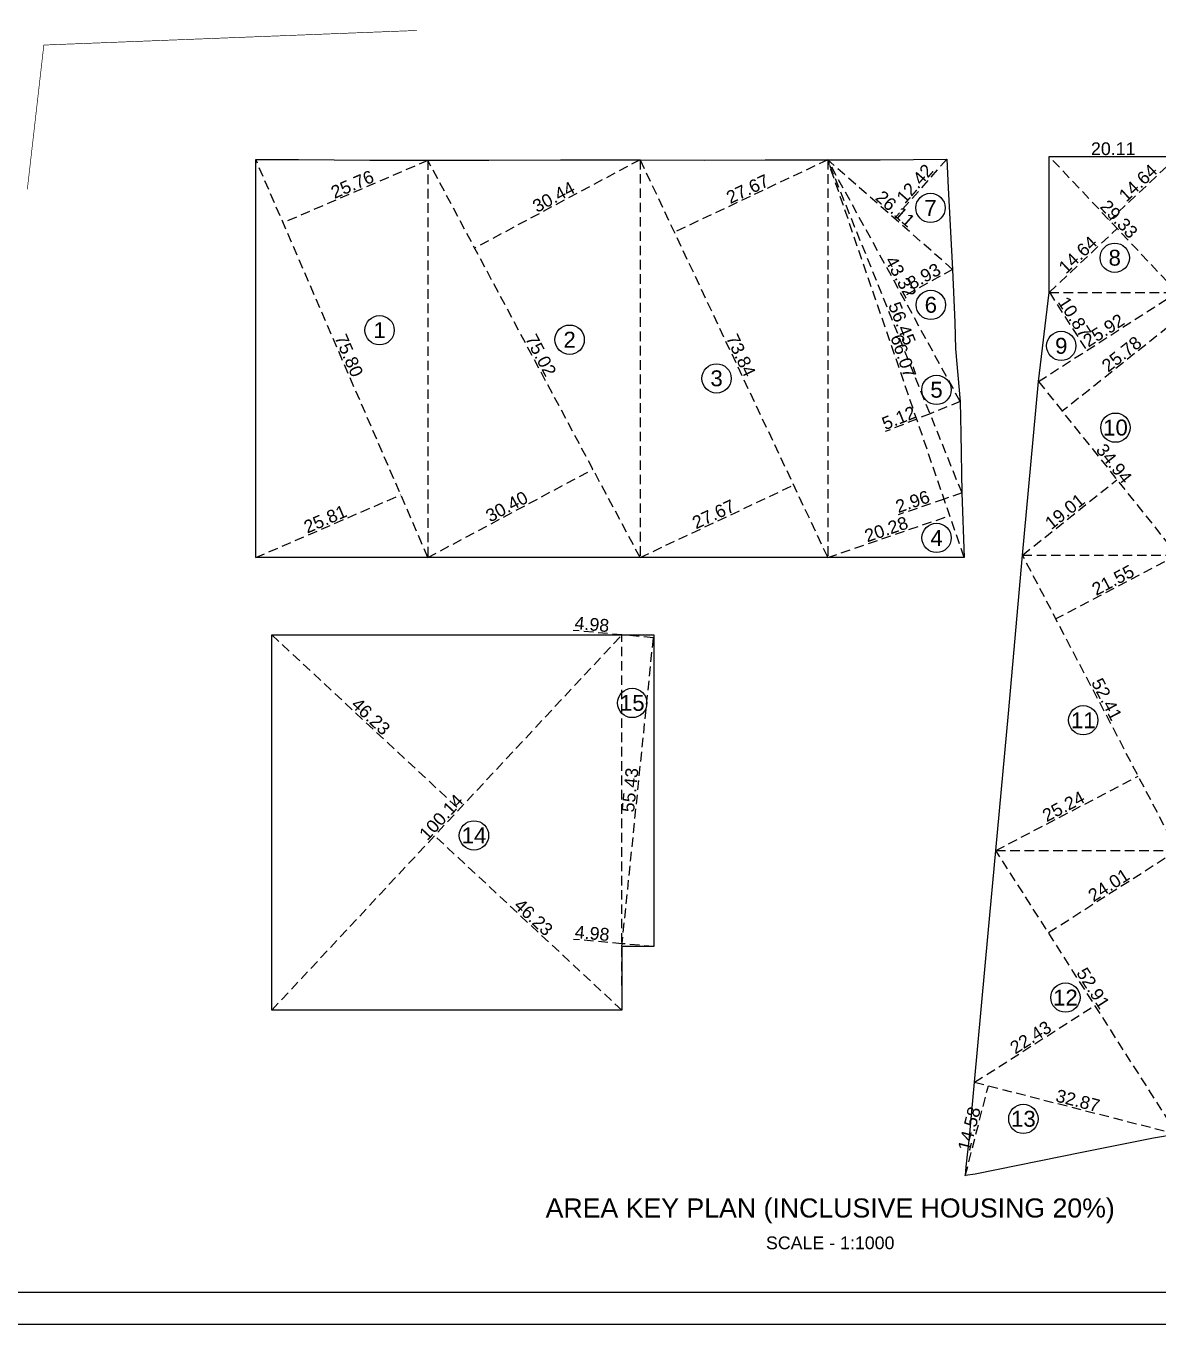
# Model space of a CAD drawing. Header units: millimetres. Extents: x 9625 to 10808, y -1607 to -1252.
# Drawn here: x 10360.6 to 10449.5, y -1603.1 to -1501.1 of the extents above; entities that cross this region are included whole.
import ezdxf

# ---------------------------------------------------------------- set-up
doc = ezdxf.new("R2010")
doc.units = ezdxf.units.MM
doc.header["$LTSCALE"] = 3
doc.header["$MEASUREMENT"] = 0
doc.header["$PDMODE"] = 35
doc.header["$PDSIZE"] = 1
doc.linetypes.add('HIDDEN', pattern=[0.375, 0.25, -0.125])
doc.layers.get('Defpoints').update_dxf_attribs({"linetype": 'HIDDEN'})
for name, color, linetype in [('DIM', 8, 'HIDDEN'), ('ROAD1', 4, 'Continuous'), ('Text', 3, 'Continuous'), ('WALL', 6, 'Continuous')]:
    doc.layers.add(name, color=color, linetype=linetype)
doc.styles.add('ARIAL', font='arial.ttf')
doc.styles.get("Standard").update_dxf_attribs({"font": 'arial.ttf'})
doc.dimstyles.new('ISO-25', dxfattribs={"dimtxt": 1, "dimasz": 1, "dimexe": 0, "dimexo": 0, "dimgap": 0.1, "dimtad": 1, "dimzin": 0, "dimdsep": 46, "dimtxsty": 'Standard', "dimblk": 'NONE', "dimcen": 2.5, "dimse1": 1, "dimse2": 1, "dimclrd": 256, "dimclre": 256, "dimclrt": 3, "dimadec": 0, "dimazin": 0, "dimtfac": 1, "dimtmove": 0, "dimatfit": 3, "dimfxl": 1, "dimarcsym": 0})

# ---------------------------------------------------------------- blocks, each defined once
blk = doc.blocks.new('*D1872')
at = {"layer": 'Defpoints', "color": 0}
for p in [(10407.41, -1573.19), (10407.41, -1573.19), (10409.89, -1573.42)]:
    blk.add_point(p, dxfattribs=at)
at = {"layer": 'DIM', "lineweight": -2}
for p, q in [((10407.41, -1573.19), (10403.59, -1572.85)), ((10409.89, -1573.42), (10407.41, -1573.19))]:
    blk.add_line(p, q, dxfattribs=at)
at = {"layer": 'DIM', "color": 3, "insert": (10405.06, -1572.37), "char_height": 1, "attachment_point": 5, "rotation": 354.817}
blk.add_mtext('4.98', dxfattribs=at)
blk = doc.blocks.new('_None')
blk = doc.blocks.new('*D1870')
at = {"layer": 'Defpoints', "color": 0}
for p in [(10407.39, -1548.92), (10409.87, -1549.14), (10409.87, -1549.14)]:
    blk.add_point(p, dxfattribs=at)
at = {"layer": 'DIM', "lineweight": -2}
for p, q in [((10407.39, -1548.92), (10403.57, -1548.57)), ((10409.87, -1549.14), (10407.39, -1548.92))]:
    blk.add_line(p, q, dxfattribs=at)
at = {"layer": 'DIM', "color": 3, "insert": (10405.04, -1548.09), "char_height": 1, "attachment_point": 5, "rotation": 354.817}
blk.add_mtext('4.98', dxfattribs=at)
blk = doc.blocks.new('*D1871')
at = {"layer": 'Defpoints', "color": 0}
for p in [(10409.89, -1548.92), (10409.89, -1548.92), (10407.39, -1573.42)]:
    blk.add_point(p, dxfattribs=at)
at = {"layer": 'DIM', "lineweight": -2}
blk.add_line((10407.39, -1573.42), (10409.89, -1548.92), dxfattribs=at)
at = {"layer": 'DIM', "color": 3, "insert": (10408.03, -1561.11), "char_height": 1, "attachment_point": 5, "rotation": 84.1737}
blk.add_mtext('55.43', dxfattribs=at)
blk = doc.blocks.new('*D1892')
at = {"layer": 'Defpoints', "color": 0}
for p in [(10379.89, -1548.92), (10394.61, -1562.63), (10394.61, -1562.63)]:
    blk.add_point(p, dxfattribs=at)
at = {"layer": 'DIM', "lineweight": -2}
blk.add_line((10379.89, -1548.92), (10394.61, -1562.63), dxfattribs=at)
at = {"layer": 'DIM', "color": 3, "insert": (10387.67, -1555.33), "char_height": 1, "attachment_point": 5, "rotation": 317.0106}
blk.add_mtext('46.23', dxfattribs=at)
blk = doc.blocks.new('*D1893')
at = {"layer": 'Defpoints', "color": 0}
for p in [(10392.68, -1564.7), (10392.68, -1564.7), (10407.39, -1578.42)]:
    blk.add_point(p, dxfattribs=at)
at = {"layer": 'DIM', "lineweight": -2}
blk.add_line((10407.39, -1578.42), (10392.68, -1564.7), dxfattribs=at)
at = {"layer": 'DIM', "color": 3, "insert": (10400.45, -1571.11), "char_height": 1, "attachment_point": 5, "rotation": 317.0106}
blk.add_mtext('46.23', dxfattribs=at)
blk = doc.blocks.new('*D1891')
at = {"layer": 'Defpoints', "color": 0}
for p in [(10407.39, -1548.92), (10407.39, -1548.92), (10379.89, -1578.42)]:
    blk.add_point(p, dxfattribs=at)
at = {"layer": 'DIM', "lineweight": -2}
blk.add_line((10379.89, -1578.42), (10407.39, -1548.92), dxfattribs=at)
at = {"layer": 'DIM', "color": 3, "insert": (10393.2, -1563.25), "char_height": 1, "attachment_point": 5, "rotation": 47.0106}
blk.add_mtext('100.14', dxfattribs=at)
blk = doc.blocks.new('*D1576')
at = {"layer": 'Defpoints', "color": 0}
for p in [(10446.29, -1516.99), (10446.29, -1516.99), (10440.97, -1522)]:
    blk.add_point(p, dxfattribs=at)
at = {"layer": 'DIM', "lineweight": -2}
blk.add_line((10440.97, -1522), (10446.29, -1516.99), dxfattribs=at)
at = {"layer": 'DIM', "color": 3, "insert": (10443.21, -1519.05), "char_height": 1, "attachment_point": 5, "rotation": 43.2957}
blk.add_mtext('14.64', dxfattribs=at)
blk = doc.blocks.new('*D1575')
at = {"layer": 'Defpoints', "color": 0}
for p in [(10451.02, -1511.33), (10445.69, -1516.35), (10445.69, -1516.35)]:
    blk.add_point(p, dxfattribs=at)
at = {"layer": 'DIM', "lineweight": -2}
blk.add_line((10451.02, -1511.33), (10445.69, -1516.35), dxfattribs=at)
at = {"layer": 'DIM', "color": 3, "insert": (10447.94, -1513.4), "char_height": 1, "attachment_point": 5, "rotation": 43.2957}
blk.add_mtext('14.64', dxfattribs=at)
blk = doc.blocks.new('*D1574')
at = {"layer": 'Defpoints', "color": 0}
for p in [(10440.97, -1511.33), (10440.97, -1511.33), (10451.02, -1522)]:
    blk.add_point(p, dxfattribs=at)
at = {"layer": 'DIM', "lineweight": -2}
blk.add_line((10451.02, -1522), (10440.97, -1511.33), dxfattribs=at)
at = {"layer": 'DIM', "color": 3, "insert": (10446.44, -1516.25), "char_height": 1, "attachment_point": 5, "rotation": 313.2957}
blk.add_mtext('29.33', dxfattribs=at)
blk = doc.blocks.new('*D1573')
at = {"layer": 'Defpoints', "color": 0}
for p in [(10451.02, -1522), (10440.95, -1530.05), (10441.99, -1531.35)]:
    blk.add_point(p, dxfattribs=at)
at = {"layer": 'DIM', "lineweight": -2}
blk.add_line((10452.06, -1523.31), (10441.99, -1531.35), dxfattribs=at)
at = {"layer": 'DIM', "color": 3, "insert": (10446.65, -1526.85), "char_height": 1, "attachment_point": 5, "rotation": 38.6117}
blk.add_mtext('25.78', dxfattribs=at)
blk = doc.blocks.new('*D1572')
at = {"layer": 'Defpoints', "color": 0}
for p in [(10446.28, -1536.73), (10446.28, -1536.73), (10438.86, -1542.66)]:
    blk.add_point(p, dxfattribs=at)
at = {"layer": 'DIM', "lineweight": -2}
blk.add_line((10438.86, -1542.66), (10446.28, -1536.73), dxfattribs=at)
at = {"layer": 'DIM', "color": 3, "insert": (10442.19, -1539.22), "char_height": 1, "attachment_point": 5, "rotation": 38.6117}
blk.add_mtext('19.01', dxfattribs=at)
blk = doc.blocks.new('*D1571')
at = {"layer": 'Defpoints', "color": 0}
for p in [(10440.12, -1529.01), (10451.02, -1542.66), (10451.02, -1542.66)]:
    blk.add_point(p, dxfattribs=at)
at = {"layer": 'DIM', "lineweight": -2}
blk.add_line((10440.12, -1529.01), (10451.02, -1542.66), dxfattribs=at)
at = {"layer": 'DIM', "color": 3, "insert": (10446.05, -1535.46), "char_height": 1, "attachment_point": 5, "rotation": 308.6117}
blk.add_mtext('34.94', dxfattribs=at)
blk = doc.blocks.new('*D1570')
at = {"layer": 'Defpoints', "color": 0}
for p in [(10440.97, -1522), (10443.91, -1526.58), (10443.91, -1526.58)]:
    blk.add_point(p, dxfattribs=at)
at = {"layer": 'DIM', "lineweight": -2}
blk.add_line((10440.97, -1522), (10443.91, -1526.58), dxfattribs=at)
at = {"layer": 'DIM', "color": 3, "insert": (10442.95, -1523.96), "char_height": 1, "attachment_point": 5, "rotation": 302.7301}
blk.add_mtext('10.87', dxfattribs=at)
blk = doc.blocks.new('*D1569')
at = {"layer": 'Defpoints', "color": 0}
for p in [(10451.02, -1522), (10451.02, -1522), (10440.12, -1529.01)]:
    blk.add_point(p, dxfattribs=at)
at = {"layer": 'DIM', "lineweight": -2}
blk.add_line((10440.12, -1529.01), (10451.02, -1522), dxfattribs=at)
at = {"layer": 'DIM', "color": 3, "insert": (10445.24, -1524.99), "char_height": 1, "attachment_point": 5, "rotation": 32.7301}
blk.add_mtext('25.92', dxfattribs=at)
blk = doc.blocks.new('*D1568')
at = {"layer": 'Defpoints', "color": 0}
for p in [(10447.95, -1560.02), (10447.95, -1560.02), (10436.77, -1565.87)]:
    blk.add_point(p, dxfattribs=at)
at = {"layer": 'DIM', "lineweight": -2}
blk.add_line((10436.77, -1565.87), (10447.95, -1560.02), dxfattribs=at)
at = {"layer": 'DIM', "color": 3, "insert": (10442.08, -1562.4), "char_height": 1, "attachment_point": 5, "rotation": 27.66}
blk.add_mtext('25.24', dxfattribs=at)
blk = doc.blocks.new('*D1567')
at = {"layer": 'Defpoints', "color": 0}
for p in [(10451.02, -1542.66), (10441.48, -1547.66), (10441.48, -1547.66)]:
    blk.add_point(p, dxfattribs=at)
at = {"layer": 'DIM', "lineweight": -2}
blk.add_line((10451.02, -1542.66), (10441.48, -1547.66), dxfattribs=at)
at = {"layer": 'DIM', "color": 3, "insert": (10445.97, -1544.62), "char_height": 1, "attachment_point": 5, "rotation": 27.66}
blk.add_mtext('21.55', dxfattribs=at)
blk = doc.blocks.new('*D1566')
at = {"layer": 'Defpoints', "color": 0}
for p in [(10438.86, -1542.66), (10438.86, -1542.66), (10451.02, -1565.87)]:
    blk.add_point(p, dxfattribs=at)
at = {"layer": 'DIM', "lineweight": -2}
blk.add_line((10451.02, -1565.87), (10438.86, -1542.66), dxfattribs=at)
at = {"layer": 'DIM', "color": 3, "insert": (10445.48, -1553.98), "char_height": 1, "attachment_point": 5, "rotation": 297.66}
blk.add_mtext('52.41', dxfattribs=at)
blk = doc.blocks.new('*D1565')
at = {"layer": 'Defpoints', "color": 0}
for p in [(10451.02, -1565.87), (10440.91, -1572.34), (10440.91, -1572.34)]:
    blk.add_point(p, dxfattribs=at)
at = {"layer": 'DIM', "lineweight": -2}
blk.add_line((10451.02, -1565.87), (10440.91, -1572.34), dxfattribs=at)
at = {"layer": 'DIM', "color": 3, "insert": (10445.64, -1568.59), "char_height": 1, "attachment_point": 5, "rotation": 32.5852}
blk.add_mtext('24.01', dxfattribs=at)
blk = doc.blocks.new('*D1564')
at = {"layer": 'Defpoints', "color": 0}
for p in [(10444.55, -1578.04), (10444.55, -1578.04), (10435.1, -1584.08)]:
    blk.add_point(p, dxfattribs=at)
at = {"layer": 'DIM', "lineweight": -2}
blk.add_line((10435.1, -1584.08), (10444.55, -1578.04), dxfattribs=at)
at = {"layer": 'DIM', "color": 3, "insert": (10439.5, -1580.55), "char_height": 1, "attachment_point": 5, "rotation": 32.5852}
blk.add_mtext('22.43', dxfattribs=at)
blk = doc.blocks.new('*D1563')
at = {"layer": 'Defpoints', "color": 0}
for p in [(10436.77, -1565.87), (10436.77, -1565.87), (10451.02, -1588.16)]:
    blk.add_point(p, dxfattribs=at)
at = {"layer": 'DIM', "lineweight": -2}
blk.add_line((10451.02, -1588.16), (10436.77, -1565.87), dxfattribs=at)
at = {"layer": 'DIM', "color": 3, "insert": (10444.41, -1576.69), "char_height": 1, "attachment_point": 5, "rotation": 302.5852}
blk.add_mtext('52.91', dxfattribs=at)
blk = doc.blocks.new('*D1562')
at = {"layer": 'Defpoints', "color": 0}
for p in [(10436.18, -1584.36), (10436.18, -1584.36), (10434.37, -1591.42)]:
    blk.add_point(p, dxfattribs=at)
at = {"layer": 'DIM', "lineweight": -2}
blk.add_line((10434.37, -1591.42), (10436.18, -1584.36), dxfattribs=at)
at = {"layer": 'DIM', "color": 3, "insert": (10434.68, -1587.74), "char_height": 1, "attachment_point": 5, "rotation": 75.622}
blk.add_mtext('14.58', dxfattribs=at)
blk = doc.blocks.new('*D1561')
at = {"layer": 'Defpoints', "color": 0}
for p in [(10435.1, -1584.08), (10451.02, -1588.16), (10451.02, -1588.16)]:
    blk.add_point(p, dxfattribs=at)
at = {"layer": 'DIM', "lineweight": -2}
blk.add_line((10435.1, -1584.08), (10451.02, -1588.16), dxfattribs=at)
at = {"layer": 'DIM', "color": 3, "insert": (10443.21, -1585.53), "char_height": 1, "attachment_point": 5, "rotation": 345.622}
blk.add_mtext('32.87', dxfattribs=at)
blk = doc.blocks.new('*D1559')
at = {"layer": 'Defpoints', "color": 0}
for p in [(10440.97, -1511.33), (10451.02, -1511.33), (10451.02, -1511.33)]:
    blk.add_point(p, dxfattribs=at)
at = {"layer": 'DIM', "lineweight": -2}
blk.add_line((10440.97, -1511.33), (10451.02, -1511.33), dxfattribs=at)
at = {"layer": 'DIM', "color": 3, "insert": (10445.99, -1510.72), "char_height": 1, "attachment_point": 5}
blk.add_mtext('20.11', dxfattribs=at)
blk = doc.blocks.new('*D1558')
at = {"layer": 'Defpoints', "color": 0}
for p in [(10433.15, -1539.55), (10433.15, -1539.55), (10423.56, -1542.84)]:
    blk.add_point(p, dxfattribs=at)
at = {"layer": 'DIM', "lineweight": -2}
blk.add_line((10423.56, -1542.84), (10433.15, -1539.55), dxfattribs=at)
at = {"layer": 'DIM', "color": 3, "insert": (10428.16, -1540.62), "char_height": 1, "attachment_point": 5, "rotation": 18.93}
blk.add_mtext('20.28', dxfattribs=at)
blk = doc.blocks.new('*D1557')
at = {"layer": 'Defpoints', "color": 0}
for p in [(10432.71, -1538.25), (10432.71, -1538.25), (10434.11, -1537.77)]:
    blk.add_point(p, dxfattribs=at)
at = {"layer": 'DIM', "lineweight": -2}
for p, q in [((10432.71, -1538.25), (10429.1, -1539.48)), ((10434.11, -1537.77), (10432.71, -1538.25))]:
    blk.add_line(p, q, dxfattribs=at)
at = {"layer": 'DIM', "color": 3, "insert": (10430.23, -1538.45), "char_height": 1, "attachment_point": 5, "rotation": 18.93}
blk.add_mtext('2.96', dxfattribs=at)
blk = doc.blocks.new('*D1556')
at = {"layer": 'Defpoints', "color": 0}
for p in [(10423.56, -1511.59), (10423.56, -1511.59), (10434.28, -1542.84)]:
    blk.add_point(p, dxfattribs=at)
at = {"layer": 'DIM', "lineweight": -2}
blk.add_line((10434.28, -1542.84), (10423.56, -1511.59), dxfattribs=at)
at = {"layer": 'DIM', "color": 3, "insert": (10429.5, -1527.01), "char_height": 1, "attachment_point": 5, "rotation": 288.93}
blk.add_mtext('66.07', dxfattribs=at)
blk = doc.blocks.new('*D1555')
at = {"layer": 'Defpoints', "color": 0}
for p in [(10433.97, -1530.58), (10431.6, -1531.54), (10431.6, -1531.54)]:
    blk.add_point(p, dxfattribs=at)
at = {"layer": 'DIM', "lineweight": -2}
for p, q in [((10433.97, -1530.58), (10431.6, -1531.54)), ((10431.6, -1531.54), (10428.08, -1532.95))]:
    blk.add_line(p, q, dxfattribs=at)
at = {"layer": 'DIM', "color": 3, "insert": (10429.15, -1531.87), "char_height": 1, "attachment_point": 5, "rotation": 21.9374}
blk.add_mtext('5.12', dxfattribs=at)
blk = doc.blocks.new('*D1554')
at = {"layer": 'Defpoints', "color": 0}
for p in [(10423.56, -1511.59), (10423.56, -1511.59), (10434.11, -1537.77)]:
    blk.add_point(p, dxfattribs=at)
at = {"layer": 'DIM', "lineweight": -2}
blk.add_line((10434.11, -1537.77), (10423.56, -1511.59), dxfattribs=at)
at = {"layer": 'DIM', "color": 3, "insert": (10429.4, -1524.45), "char_height": 1, "attachment_point": 5, "rotation": 291.9374}
blk.add_mtext('56.45', dxfattribs=at)
blk = doc.blocks.new('*D1553')
at = {"layer": 'Defpoints', "color": 0}
for p in [(10433.37, -1520.2), (10429.46, -1522.35), (10429.46, -1522.35)]:
    blk.add_point(p, dxfattribs=at)
at = {"layer": 'DIM', "lineweight": -2}
blk.add_line((10433.37, -1520.2), (10429.46, -1522.35), dxfattribs=at)
at = {"layer": 'DIM', "color": 3, "insert": (10431.12, -1520.74), "char_height": 1, "attachment_point": 5, "rotation": 28.7191}
blk.add_mtext('8.93', dxfattribs=at)
blk = doc.blocks.new('*D1552')
at = {"layer": 'Defpoints', "color": 0}
for p in [(10423.56, -1511.59), (10423.56, -1511.59), (10433.97, -1530.58)]:
    blk.add_point(p, dxfattribs=at)
at = {"layer": 'DIM', "lineweight": -2}
blk.add_line((10433.97, -1530.58), (10423.56, -1511.59), dxfattribs=at)
at = {"layer": 'DIM', "color": 3, "insert": (10429.3, -1520.79), "char_height": 1, "attachment_point": 5, "rotation": 298.7191}
blk.add_mtext('43.32', dxfattribs=at)
blk = doc.blocks.new('*D1551')
at = {"layer": 'Defpoints', "color": 0}
for p in [(10432.91, -1511.53), (10428.81, -1516.19), (10428.81, -1516.19)]:
    blk.add_point(p, dxfattribs=at)
at = {"layer": 'DIM', "lineweight": -2}
blk.add_line((10432.91, -1511.53), (10428.81, -1516.19), dxfattribs=at)
at = {"layer": 'DIM', "color": 3, "insert": (10430.4, -1513.46), "char_height": 1, "attachment_point": 5, "rotation": 48.7144}
blk.add_mtext('12.42', dxfattribs=at)
blk = doc.blocks.new('*D1550')
at = {"layer": 'Defpoints', "color": 0}
for p in [(10423.56, -1511.59), (10423.56, -1511.59), (10433.37, -1520.2)]:
    blk.add_point(p, dxfattribs=at)
at = {"layer": 'DIM', "lineweight": -2}
blk.add_line((10433.37, -1520.2), (10423.56, -1511.59), dxfattribs=at)
at = {"layer": 'DIM', "color": 3, "insert": (10428.87, -1515.44), "char_height": 1, "attachment_point": 5, "rotation": 318.7144}
blk.add_mtext('26.11', dxfattribs=at)
blk = doc.blocks.new('*D1549')
at = {"layer": 'Defpoints', "color": 0}
for p in [(10420.88, -1537.15), (10420.88, -1537.15), (10408.82, -1542.84)]:
    blk.add_point(p, dxfattribs=at)
at = {"layer": 'DIM', "lineweight": -2}
blk.add_line((10408.82, -1542.84), (10420.88, -1537.15), dxfattribs=at)
at = {"layer": 'DIM', "color": 3, "insert": (10414.59, -1539.44), "char_height": 1, "attachment_point": 5, "rotation": 25.261}
blk.add_mtext('27.67', dxfattribs=at)
blk = doc.blocks.new('*D1548')
at = {"layer": 'Defpoints', "color": 0}
for p in [(10423.56, -1511.59), (10411.5, -1517.28), (10411.5, -1517.28)]:
    blk.add_point(p, dxfattribs=at)
at = {"layer": 'DIM', "lineweight": -2}
blk.add_line((10423.56, -1511.59), (10411.5, -1517.28), dxfattribs=at)
at = {"layer": 'DIM', "color": 3, "insert": (10417.27, -1513.88), "char_height": 1, "attachment_point": 5, "rotation": 25.261}
blk.add_mtext('27.67', dxfattribs=at)
blk = doc.blocks.new('*D1547')
at = {"layer": 'Defpoints', "color": 0}
for p in [(10408.82, -1511.58), (10423.56, -1542.84), (10423.56, -1542.84)]:
    blk.add_point(p, dxfattribs=at)
at = {"layer": 'DIM', "lineweight": -2}
blk.add_line((10408.82, -1511.58), (10423.56, -1542.84), dxfattribs=at)
at = {"layer": 'DIM', "color": 3, "insert": (10416.74, -1526.95), "char_height": 1, "attachment_point": 5, "rotation": 295.261}
blk.add_mtext('73.84', dxfattribs=at)
blk = doc.blocks.new('*D1546')
at = {"layer": 'Defpoints', "color": 0}
for p in [(10408.82, -1511.58), (10395.83, -1518.52), (10395.83, -1518.52)]:
    blk.add_point(p, dxfattribs=at)
at = {"layer": 'DIM', "lineweight": -2}
blk.add_line((10408.82, -1511.58), (10395.83, -1518.52), dxfattribs=at)
at = {"layer": 'DIM', "color": 3, "insert": (10402.03, -1514.51), "char_height": 1, "attachment_point": 5, "rotation": 28.101}
blk.add_mtext('30.44', dxfattribs=at)
blk = doc.blocks.new('*D1545')
at = {"layer": 'Defpoints', "color": 0}
for p in [(10405.12, -1535.91), (10405.12, -1535.91), (10392.15, -1542.84)]:
    blk.add_point(p, dxfattribs=at)
at = {"layer": 'DIM', "lineweight": -2}
blk.add_line((10392.15, -1542.84), (10405.12, -1535.91), dxfattribs=at)
at = {"layer": 'DIM', "color": 3, "insert": (10398.35, -1538.84), "char_height": 1, "attachment_point": 5, "rotation": 28.101}
blk.add_mtext('30.40', dxfattribs=at)
blk = doc.blocks.new('*D1544')
at = {"layer": 'Defpoints', "color": 0}
for p in [(10392.15, -1511.63), (10392.15, -1511.63), (10408.82, -1542.84)]:
    blk.add_point(p, dxfattribs=at)
at = {"layer": 'DIM', "lineweight": -2}
blk.add_line((10408.82, -1542.84), (10392.15, -1511.63), dxfattribs=at)
at = {"layer": 'DIM', "color": 3, "insert": (10401.02, -1526.94), "char_height": 1, "attachment_point": 5, "rotation": 298.101}
blk.add_mtext('75.02', dxfattribs=at)
blk = doc.blocks.new('*D1543')
at = {"layer": 'Defpoints', "color": 0}
for p in [(10390.02, -1537.92), (10390.02, -1537.92), (10378.63, -1542.84)]:
    blk.add_point(p, dxfattribs=at)
at = {"layer": 'DIM', "lineweight": -2}
blk.add_line((10378.63, -1542.84), (10390.02, -1537.92), dxfattribs=at)
at = {"layer": 'DIM', "color": 3, "insert": (10384.09, -1539.82), "char_height": 1, "attachment_point": 5, "rotation": 23.3732}
blk.add_mtext('25.81', dxfattribs=at)
blk = doc.blocks.new('*D1542')
at = {"layer": 'Defpoints', "color": 0}
for p in [(10392.15, -1511.63), (10380.78, -1516.54), (10380.78, -1516.54)]:
    blk.add_point(p, dxfattribs=at)
at = {"layer": 'DIM', "lineweight": -2}
blk.add_line((10392.15, -1511.63), (10380.78, -1516.54), dxfattribs=at)
at = {"layer": 'DIM', "color": 3, "insert": (10386.22, -1513.52), "char_height": 1, "attachment_point": 5, "rotation": 23.3732}
blk.add_mtext('25.76', dxfattribs=at)
blk = doc.blocks.new('*D1541')
at = {"layer": 'Defpoints', "color": 0}
for p in [(10378.63, -1511.57), (10378.63, -1511.57), (10392.15, -1542.84)]:
    blk.add_point(p, dxfattribs=at)
at = {"layer": 'DIM', "lineweight": -2}
blk.add_line((10392.15, -1542.84), (10378.63, -1511.57), dxfattribs=at)
at = {"layer": 'DIM', "color": 3, "insert": (10385.95, -1526.96), "char_height": 1, "attachment_point": 5, "rotation": 293.3732}
blk.add_mtext('75.80', dxfattribs=at)

msp = doc.modelspace()

# ---------------------------------------------------------------- linework, layer by layer
at = {"layer": 'DIM'}
for p, q in [((10392.1487, -1511.6251), (10392.1487, -1542.8371)), ((10408.815, -1511.5843), (10408.815, -1542.8371)), ((10423.5621, -1511.5865), (10423.5621, -1542.8371)), ((10440.9657, -1522.0047), (10451.022, -1522.0047)), ((10438.8567, -1542.6625), (10451.022, -1542.6625)), ((10407.3916, -1576.4789), (10407.3916, -1548.918)), ((10436.7745, -1565.8734), (10451.022, -1565.8734)), ((10384.8916, -1578.4191), (10379.8916, -1578.4191))]:
    msp.add_line(p, q, dxfattribs=at)
at = {"layer": 'ROAD1', "color": 4, "lineweight": 40, "ltscale": 5, "const_width": 0.05, "elevation": -588.1886}
for points in [[(10361.9802, -1502.5669), (10391.2918, -1501.4208)], [(10361.9802, -1502.5669), (10391.2918, -1501.4208)], [(10361.9802, -1502.5669), (10391.2918, -1501.4208)], [(10361.9825, -1502.5665), (10391.2941, -1501.4203)], [(10361.9825, -1502.5665), (10391.2941, -1501.4203)], [(10361.9825, -1502.5665), (10391.2941, -1501.4203)], [(10369.2297, -1502.2835), (10361.9802, -1502.5669), (10360.6843, -1513.9079)], [(10369.2297, -1502.2835), (10361.9802, -1502.5669), (10360.6843, -1513.9079)], [(10369.2297, -1502.2835), (10361.9802, -1502.5669), (10360.6843, -1513.9079)], [(10369.232, -1502.283), (10361.9825, -1502.5665), (10360.6867, -1513.9074)], [(10369.232, -1502.283), (10361.9825, -1502.5665), (10360.6867, -1513.9074)], [(10369.232, -1502.283), (10361.9825, -1502.5665), (10360.6867, -1513.9074)]]:
    msp.add_lwpolyline(points, dxfattribs=at)
at = {"layer": 'Text', "linetype": 'Continuous'}
for centre in [(10431.6341, -1515.3666), (10446.105, -1519.2871), (10431.6603, -1522.9884), (10388.3587, -1524.975), (10403.2876, -1525.7213), (10441.9076, -1526.2121), (10414.8316, -1528.7662), (10432.1059, -1529.6642), (10446.1637, -1532.6355), (10432.1117, -1541.3013), (10408.2051, -1554.2726), (10443.6352, -1555.6305), (10395.7714, -1564.6807), (10442.2312, -1577.4261), (10438.9289, -1586.9562)]:
    msp.add_circle(centre, 1.1515, dxfattribs=at)
at = {"layer": 'WALL', "color": 8}
msp.add_lwpolyline([(10100.0905, -1603.0802), (10808.0631, -1603.0802), (10808.0631, -1252.0859), (10100.0905, -1252.0859)], close=True, dxfattribs=at)
at = {"layer": 'WALL'}
for points in [[(10104.0905, -1600.5802), (10805.5631, -1600.5802), (10805.5631, -1254.5859), (10104.0905, -1254.5859)], [(10378.6337, -1542.8371), (10378.6337, -1511.5656), (10380.5889, -1511.5653), (10381.9813, -1511.5735), (10387.5918, -1511.6065), (10389.0421, -1511.606), (10392.1487, -1511.6251), (10396.9346, -1511.6098), (10402.5621, -1511.5919), (10408.815, -1511.5843), (10413.898, -1511.6032), (10418.6526, -1511.5986), (10423.5621, -1511.5865), (10427.6897, -1511.5764), (10432.9062, -1511.5263), (10433.0281, -1513.792), (10433.373, -1520.2012), (10433.542, -1524.3753), (10433.6091, -1526.4529), (10433.97, -1530.5819), (10434.0175, -1533.0883), (10434.1065, -1537.7671), (10434.2799, -1542.8371)], [(10440.9657, -1511.3317), (10451.022, -1511.3317), (10451.022, -1588.1643), (10449.1537, -1588.471), (10443.522, -1589.6038), (10435.1339, -1591.3047), (10434.3708, -1591.4193), (10434.449, -1590.7149), (10434.7066, -1588.3943), (10435.1021, -1584.0833), (10436.1767, -1572.3652), (10436.1767, -1572.3652), (10436.7745, -1565.8734), (10437.762, -1555.0985), (10438.8567, -1542.6625), (10439.3333, -1537.535), (10440.1201, -1529.0117), (10440.9657, -1522.0047)], [(10379.8916, -1548.918), (10409.8916, -1548.918), (10409.8916, -1573.418), (10407.3916, -1573.418), (10407.3916, -1578.4191), (10384.8916, -1578.4191), (10384.8916, -1578.4191), (10379.8916, -1578.418)]]:
    msp.add_lwpolyline(points, close=True, dxfattribs=at)
for points in [[(10379.8916, -1578.418), (10379.8916, -1548.918)], [(10409.8916, -1552.6732), (10409.8916, -1573.418), (10407.3916, -1573.418), (10407.3916, -1578.4191), (10379.8916, -1578.4191)]]:
    msp.add_lwpolyline(points, dxfattribs=at)

# ---------------------------------------------------------------- texts
at = {"layer": 'Text', "linetype": 'Continuous', "attachment_point": 5, "style": 'ARIAL'}
for s, insert, char_height in [('\\A1;7', (10431.6341, -1515.3666), 1.25), ('\\A1;8', (10446.105, -1519.2871), 1.25), ('\\A1;6', (10431.6603, -1522.9884), 1.25), ('\\A1;1', (10388.3587, -1524.975), 1.25), ('\\A1;2', (10403.2876, -1525.7213), 1.25), ('\\A1;9', (10441.9076, -1526.2121), 1.25), ('\\A1;3', (10414.8316, -1528.7662), 1.25), ('\\A1;5', (10432.1059, -1529.6642), 1.25), ('\\A1;10', (10446.1637, -1532.6355), 1.25), ('\\A1;4', (10432.1117, -1541.3013), 1.25), ('\\A1;15', (10408.2051, -1554.2726), 1.25), ('\\A1;11', (10443.6352, -1555.6305), 1.25), ('\\A1;14', (10395.7714, -1564.6807), 1.25), ('\\A1;12', (10442.2312, -1577.4261), 1.25), ('\\A1;13', (10438.9289, -1586.9562), 1.25), ('\\A1;AREA KEY PLAN (INCLUSIVE HOUSING 20%)', (10423.755, -1594.1852), 1.5), ('\\A1;SCALE - 1:1000', (10423.755, -1596.7065), 1)]:
    msp.add_mtext(s, dxfattribs=dict(at, insert=insert, char_height=char_height))

# ---------------------------------------------------------------- dimensions: what is measured, and where the dimension line sits
at = {"layer": 'DIM'}
for p1, p2, distance, picture, middle in [((10440.9657, -1511.3317), (10451.022, -1511.3317), 0, '*D1559', (10445.9939, -1510.7211)), ((10434.2799, -1542.8371), (10423.5621, -1511.5865), 0, '*D1556', (10429.4986, -1527.0137)), ((10434.1065, -1537.7671), (10423.5621, -1511.5865), 0, '*D1554', (10429.4007, -1524.4487)), ((10433.97, -1530.5819), (10423.5621, -1511.5865), 0, '*D1552', (10429.3018, -1520.7906)), ((10433.373, -1520.2012), (10423.5621, -1511.5865), 0, '*D1550', (10428.8704, -1515.435)), ((10432.9062, -1511.5263), (10428.8084, -1516.1931), 0, '*D1551', (10430.4049, -1513.4625)), ((10451.022, -1522.0047), (10440.9657, -1511.3317), 0, '*D1574', (10446.4385, -1516.2493)), ((10451.022, -1511.3317), (10445.6949, -1516.3509), 0, '*D1575', (10447.9398, -1513.3969)), ((10440.9657, -1522.0047), (10446.2928, -1516.9855), 0, '*D1576', (10443.2106, -1519.0507)), ((10433.373, -1520.2012), (10429.4577, -1522.3464), 0, '*D1553', (10431.1218, -1520.738)), ((10440.1201, -1529.0117), (10451.022, -1522.0047), 0, '*D1569', (10445.2409, -1524.9946)), ((10451.022, -1522.0047), (10440.9488, -1530.0494), 1.6695, '*D1573', (10446.6462, -1526.8545)), ((10440.9657, -1522.0047), (10443.9056, -1526.5787), 0, '*D1570', (10442.9493, -1523.9616)), ((10440.1201, -1529.0117), (10451.022, -1542.6625), 0, '*D1571', (10446.0484, -1535.4559)), ((10433.97, -1530.5819), (10431.5975, -1531.5374), 0, '*D1555', (10429.149, -1531.8653)), ((10438.8567, -1542.6625), (10446.2845, -1536.7305), 0, '*D1572', (10442.1896, -1539.2194)), ((10434.1065, -1537.7671), (10432.7058, -1538.2475), 0, '*D1557', (10430.231, -1538.4508)), ((10423.5621, -1542.8371), (10433.1519, -1539.5481), 0, '*D1558', (10428.1589, -1540.615)), ((10451.022, -1565.8734), (10438.8567, -1542.6625), 0, '*D1566', (10445.4801, -1553.9845)), ((10451.022, -1542.6625), (10441.4783, -1547.6646), 0, '*D1567', (10445.9667, -1544.6227)), ((10436.7745, -1565.8734), (10447.9516, -1560.0152), 0, '*D1568', (10442.0796, -1562.4035)), ((10451.022, -1588.1643), (10436.7745, -1565.8734), 0, '*D1563', (10444.4127, -1576.69)), ((10451.022, -1565.8734), (10440.9068, -1572.3386), 0, '*D1565', (10445.6356, -1568.5916)), ((10435.1021, -1584.0833), (10444.5527, -1578.0428), 0, '*D1564', (10439.4984, -1580.5483)), ((10435.1021, -1584.0833), (10451.022, -1588.1643), 0, '*D1561', (10443.2138, -1585.532)), ((10434.3708, -1591.4193), (10436.1805, -1584.3597), 0, '*D1562', (10434.6842, -1587.7379))]:
    dim = msp.add_aligned_dim(p1=p1, p2=p2, distance=distance, dimstyle='ISO-25', override={"dimlfac": 2}, dxfattribs=at)
    dim.commit()
    dim.dimension.update_dxf_attribs({"geometry": picture, "text_midpoint": middle})
for p1, p2, text, override, picture, middle in [((10392.1487, -1542.8371), (10378.6337, -1511.5656), '75.80', {"dimlfac": 2, "dimtxsty": 'Standard', "dimblk": 'None'}, '*D1541', (10385.9517, -1526.9591)), ((10392.1487, -1511.6251), (10380.7825, -1516.5374), '25.76', {"dimlfac": 2, "dimtxsty": 'Standard'}, '*D1542', (10386.2234, -1513.5208)), ((10408.815, -1542.8371), (10392.1487, -1511.6251), '75.02', {"dimlfac": 2, "dimtxsty": 'Standard'}, '*D1544', (10401.0205, -1526.9435)), ((10408.815, -1511.5843), (10395.8295, -1518.5183), '30.44', {"dimlfac": 2, "dimtxsty": 'Standard'}, '*D1546', (10402.0345, -1514.5124)), ((10408.815, -1511.5843), (10423.5621, -1542.8371), '73.84', {"dimlfac": 2, "dimtxsty": 'Standard'}, '*D1547', (10416.7411, -1526.95)), ((10423.5621, -1511.5865), (10411.5015, -1517.2775), '27.67', {"dimlfac": 2, "dimtxsty": 'Standard'}, '*D1548', (10417.2712, -1513.8798)), ((10392.1487, -1542.8371), (10405.1173, -1535.9122), '30.40', {"dimlfac": 2, "dimtxsty": 'Standard'}, '*D1545', (10398.3453, -1538.8357)), ((10408.815, -1542.8371), (10420.8766, -1537.1456), '27.67', {"dimlfac": 2, "dimtxsty": 'Standard'}, '*D1549', (10414.5852, -1539.4392)), ((10378.6337, -1542.8371), (10390.0216, -1537.9154), '25.81', {"dimlfac": 2, "dimtxsty": 'Standard'}, '*D1543', (10384.0855, -1539.8158)), ((10379.8916, -1548.918), (10394.6058, -1562.6342), '46.23', {"dimlfac": 2, "dimtxsty": 'Standard', "dimblk": 'None'}, '*D1892', (10387.6653, -1555.3292)), ((10379.8916, -1578.4191), (10407.3916, -1548.918), '100.14', {"dimlfac": 2, "dimtxsty": 'Standard', "dimblk": 'None'}, '*D1891', (10393.195, -1563.2522)), ((10407.3916, -1573.418), (10409.8916, -1548.918), '55.43', {"dimlfac": 2, "dimtxsty": 'Standard', "dimblk": 'None'}, '*D1871', (10408.0339, -1561.106)), ((10407.3916, -1578.4191), (10392.6774, -1564.7029), '46.23', {"dimlfac": 2, "dimtxsty": 'Standard', "dimblk": 'None'}, '*D1893', (10400.4511, -1571.1141)), ((10409.8916, -1573.418), (10407.4146, -1573.1933), '4.98', {"dimlfac": 2, "dimblk": 'None'}, '*D1872', (10405.0597, -1572.3667))]:
    dim = msp.add_aligned_dim(p1=p1, p2=p2, distance=0, text=text, dimstyle='ISO-25', override=override, dxfattribs=at)
    dim.commit()
    dim.dimension.update_dxf_attribs({"geometry": picture, "text_midpoint": middle})
dim = msp.add_linear_dim(base=(10409.8712, -1549.143), p1=(10407.3916, -1548.918), p2=(10409.8712, -1549.143), angle=354.816981, dimstyle='ISO-25', override={"dimlfac": 2}, dxfattribs=at)
dim.commit()
dim.dimension.update_dxf_attribs({"geometry": '*D1870', "text_midpoint": (10404.9816, -1548.6994), "dimtype": 161})

doc.saveas('drawing.dxf')
